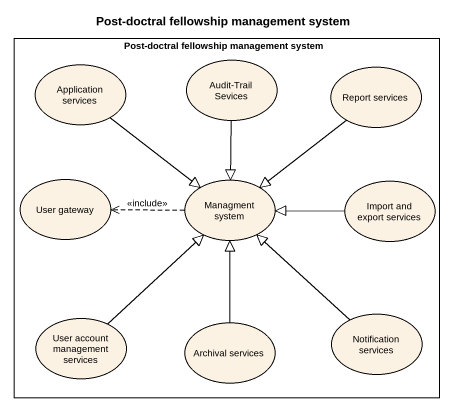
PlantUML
@startuml
title Post-doctral fellowship management system
rectangle "Post-doctral fellowship management system" as Post_doctral_fellowship {
  usecase "Application services" as Application_services
  usecase "Audit-Trail Sevices" as Audit_Trail_Sevices
  usecase "Report services" as Report_services
  usecase "User gateway" as User_gateway
  usecase "Managment system" as Managment_system
  usecase "Import and export services" as Import_and_export_services
  usecase "User account management services" as User_account_management
  usecase "Archival services" as Archival_services
  usecase "Notification services" as Notification_services
}
Application_services --|> Managment_system
Audit_Trail_Sevices --|> Managment_system
Report_services --|> Managment_system
Managment_system .left.> User_gateway : <<include>>
Import_and_export_services -left-|> Managment_system
User_account_management -up-|> Managment_system
Archival_services -up-|> Managment_system
Notification_services -up-|> Managment_system
@enduml
